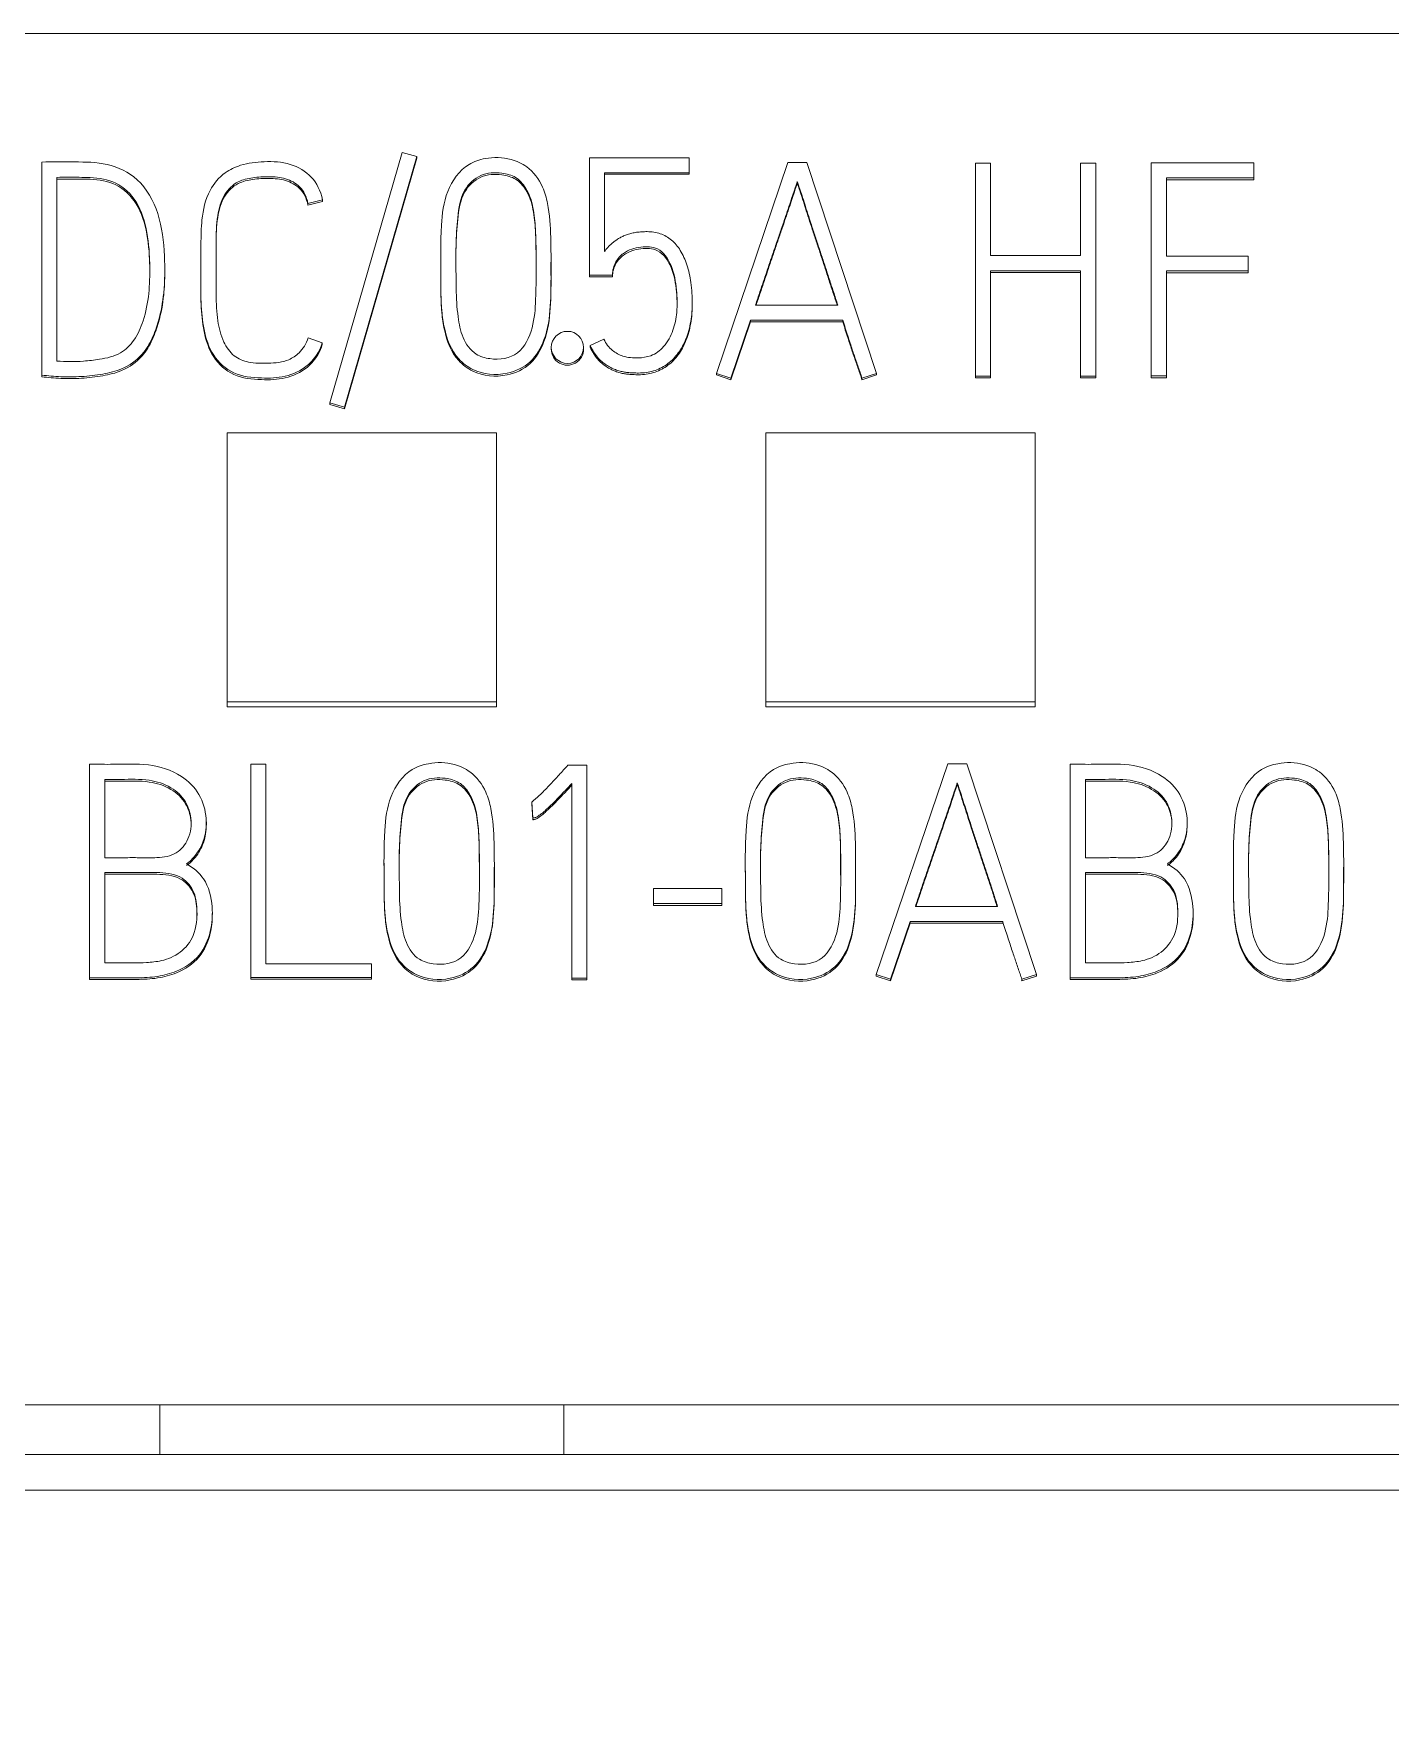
# Model space of a CAD drawing. Header units: millimetres. Extents: x 1359 to 3577, y 1336 to 3557.
# Drawn here: x 2816.33 to 2826.41, y 3317.68 to 3330.08 of the extents above; entities that cross this region are included whole.
import ezdxf

# ---------------------------------------------------------------- set-up
doc = ezdxf.new("R2010")
doc.units = ezdxf.units.MM
doc.set_wipeout_variables(frame=1)
doc.layers.add('000-PI-Oprema', color=30, linetype='Continuous', lineweight=5)

msp = doc.modelspace()

# ---------------------------------------------------------------- linework, layer by layer
for p, q in [((2956.571, 3326.022), (2756.571, 3326.022)), ((2956.571, 3320.858), (2756.571, 3320.858))]:
    msp.add_line(p, q)

# ---------------------------------------------------------------- next in the draw order: wipeouts: each hides what was drawn before it
msp.add_wipeout([(2801.371, 3330.083), (2836.171, 3330.083), (2836.171, 3183.083), (2801.371, 3183.083)])

# ---------------------------------------------------------------- next in the draw order: linework, layer by layer
at = {"layer": '000-PI-Oprema', "color": 0, "linetype": 'ByBlock', "lineweight": 0}
for p, q in [((2831.171, 3330.083), (2806.371, 3330.083)), ((2819.071, 3329.199), (2818.532, 3327.339)), ((2818.641, 3327.309), (2819.18, 3329.169)), ((2818.641, 3327.296), (2819.18, 3329.156)), ((2819.18, 3329.169), (2819.071, 3329.199)), ((2819.18, 3329.169), (2819.18, 3329.156)), ((2820.462, 3329.159), (2821.201, 3329.159)), ((2820.462, 3328.288), (2820.462, 3329.159)), ((2821.201, 3329.159), (2821.201, 3329.049)), ((2816.393, 3329.127), (2816.393, 3327.546)), ((2820.573, 3329.049), (2820.573, 3328.464)), ((2821.201, 3329.049), (2820.573, 3329.049)), ((2821.201, 3329.037), (2820.573, 3329.037)), ((2821.201, 3329.049), (2821.201, 3329.037)), ((2821.933, 3329.124), (2821.403, 3327.559)), ((2822.075, 3329.124), (2821.933, 3329.124)), ((2822.593, 3327.559), (2822.075, 3329.124)), ((2823.327, 3329.12), (2823.327, 3327.537)), ((2823.438, 3329.12), (2823.327, 3329.12)), ((2823.438, 3328.433), (2823.438, 3329.12)), ((2824.221, 3329.12), (2824.108, 3329.12)), ((2824.108, 3329.12), (2824.108, 3328.433)), ((2824.221, 3327.537), (2824.221, 3329.12)), ((2824.632, 3329.122), (2824.632, 3327.54)), ((2825.393, 3329.122), (2824.632, 3329.122)), ((2825.393, 3329.01), (2825.393, 3329.122)), ((2816.506, 3329.014), (2816.506, 3327.65)), ((2822.004, 3328.984), (2822.004, 3328.971)), ((2824.745, 3328.429), (2824.745, 3329.01)), ((2824.745, 3329.01), (2825.393, 3329.01)), ((2824.745, 3328.997), (2825.393, 3328.997)), ((2825.393, 3329.01), (2825.393, 3328.997)), ((2818.479, 3328.847), (2818.37, 3328.821)), ((2818.479, 3328.834), (2818.37, 3328.808)), ((2818.37, 3328.821), (2818.37, 3328.808)), ((2818.479, 3328.847), (2818.479, 3328.834)), ((2817.576, 3328.486), (2817.576, 3328.473)), ((2819.356, 3328.415), (2819.356, 3328.403)), ((2824.108, 3328.433), (2823.438, 3328.433)), ((2825.353, 3328.429), (2824.745, 3328.429)), ((2825.353, 3328.319), (2825.353, 3328.429)), ((2817.307, 3328.309), (2817.307, 3328.322)), ((2817.576, 3328.351), (2817.576, 3328.363)), ((2820.175, 3328.372), (2820.175, 3328.384)), ((2820.462, 3328.288), (2820.462, 3328.275)), ((2820.631, 3328.288), (2820.462, 3328.288)), ((2820.631, 3328.288), (2820.631, 3328.275)), ((2823.438, 3328.321), (2824.108, 3328.321)), ((2823.438, 3327.537), (2823.438, 3328.321)), ((2823.438, 3328.308), (2824.108, 3328.308)), ((2824.108, 3328.321), (2824.108, 3327.537)), ((2824.745, 3327.54), (2824.745, 3328.319)), ((2824.745, 3328.319), (2825.353, 3328.319)), ((2824.745, 3328.306), (2825.353, 3328.306)), ((2825.353, 3328.319), (2825.353, 3328.306)), ((2817.575, 3328.186), (2817.575, 3328.173)), ((2820.631, 3328.275), (2820.462, 3328.275)), ((2821.223, 3328.069), (2821.223, 3328.082)), ((2822.304, 3328.066), (2821.694, 3328.066)), ((2821.51, 3327.524), (2821.656, 3327.953)), ((2821.51, 3327.512), (2821.656, 3327.941)), ((2821.656, 3327.953), (2821.656, 3327.941)), ((2821.656, 3327.953), (2822.342, 3327.953)), ((2821.656, 3327.941), (2822.342, 3327.941)), ((2822.342, 3327.953), (2822.342, 3327.941)), ((2818.372, 3327.824), (2818.477, 3327.786)), ((2820.466, 3327.766), (2820.568, 3327.812)), ((2818.477, 3327.786), (2818.477, 3327.773)), ((2820.176, 3327.752), (2820.176, 3327.739)), ((2820.417, 3327.739), (2820.417, 3327.752)), ((2820.466, 3327.766), (2820.466, 3327.753)), ((2816.393, 3327.546), (2816.393, 3327.534)), ((2821.403, 3327.559), (2821.403, 3327.547)), ((2821.403, 3327.559), (2821.51, 3327.524)), ((2821.403, 3327.547), (2821.51, 3327.512)), ((2822.484, 3327.524), (2822.593, 3327.559)), ((2822.484, 3327.512), (2822.593, 3327.547)), ((2822.593, 3327.559), (2822.593, 3327.547)), ((2821.51, 3327.524), (2821.51, 3327.512)), ((2822.484, 3327.524), (2822.484, 3327.512)), ((2823.327, 3327.537), (2823.438, 3327.537)), ((2823.327, 3327.537), (2823.327, 3327.525)), ((2823.327, 3327.525), (2823.438, 3327.525)), ((2823.438, 3327.537), (2823.438, 3327.525)), ((2824.108, 3327.537), (2824.108, 3327.525)), ((2824.108, 3327.537), (2824.221, 3327.537)), ((2824.108, 3327.525), (2824.221, 3327.525)), ((2824.221, 3327.537), (2824.221, 3327.525)), ((2824.632, 3327.54), (2824.745, 3327.54)), ((2824.632, 3327.54), (2824.632, 3327.527)), ((2824.632, 3327.527), (2824.745, 3327.527)), ((2824.745, 3327.54), (2824.745, 3327.527)), ((2818.532, 3327.339), (2818.641, 3327.309)), ((2818.532, 3327.339), (2818.532, 3327.327)), ((2818.532, 3327.327), (2818.641, 3327.296)), ((2818.641, 3327.309), (2818.641, 3327.296)), ((2817.771, 3327.118), (2817.771, 3325.12)), ((2819.771, 3327.118), (2817.771, 3327.118)), ((2819.771, 3325.12), (2819.771, 3327.118)), ((2821.771, 3327.118), (2821.771, 3325.12)), ((2823.771, 3327.118), (2821.771, 3327.118)), ((2823.771, 3325.12), (2823.771, 3327.118)), ((2817.771, 3325.12), (2817.771, 3325.082)), ((2817.771, 3325.12), (2819.771, 3325.12)), ((2817.771, 3325.082), (2819.771, 3325.082)), ((2819.771, 3325.12), (2819.771, 3325.082)), ((2821.771, 3325.12), (2821.771, 3325.082)), ((2821.771, 3325.12), (2823.771, 3325.12)), ((2821.771, 3325.082), (2823.771, 3325.082)), ((2823.771, 3325.12), (2823.771, 3325.082)), ((2816.747, 3323.072), (2816.747, 3324.657)), ((2817.947, 3324.657), (2817.947, 3323.074)), ((2818.058, 3324.657), (2817.947, 3324.657)), ((2818.058, 3323.175), (2818.058, 3324.657)), ((2820.301, 3324.65), (2820.44, 3324.65)), ((2820.44, 3324.65), (2820.44, 3323.069)), ((2823.121, 3324.661), (2822.59, 3323.096)), ((2823.263, 3324.661), (2823.121, 3324.661)), ((2823.78, 3323.096), (2823.263, 3324.661)), ((2824.031, 3323.072), (2824.031, 3324.657)), ((2816.861, 3324.544), (2816.861, 3323.963)), ((2820.329, 3323.069), (2820.329, 3324.513)), ((2823.192, 3324.52), (2823.192, 3324.507)), ((2824.144, 3324.544), (2824.144, 3323.963)), ((2820.032, 3324.375), (2820.032, 3324.363)), ((2820.039, 3324.258), (2820.032, 3324.375)), ((2820.039, 3324.245), (2820.032, 3324.363)), ((2817.616, 3324.208), (2817.616, 3324.229)), ((2820.039, 3324.258), (2820.039, 3324.245)), ((2824.899, 3324.208), (2824.899, 3324.229)), ((2816.861, 3323.853), (2816.861, 3323.182)), ((2818.935, 3323.923), (2818.935, 3323.91)), ((2819.754, 3323.879), (2819.754, 3323.892)), ((2821.618, 3323.923), (2821.618, 3323.91)), ((2822.437, 3323.879), (2822.437, 3323.892)), ((2824.144, 3323.853), (2824.144, 3323.182)), ((2825.242, 3323.923), (2825.242, 3323.91)), ((2826.061, 3323.879), (2826.061, 3323.892)), ((2820.937, 3323.734), (2820.937, 3323.622)), ((2821.443, 3323.734), (2820.937, 3323.734)), ((2821.443, 3323.622), (2821.443, 3323.734)), ((2820.937, 3323.622), (2821.443, 3323.622)), ((2820.937, 3323.622), (2820.937, 3323.609)), ((2820.937, 3323.609), (2821.443, 3323.609)), ((2821.443, 3323.622), (2821.443, 3323.609)), ((2823.491, 3323.602), (2822.881, 3323.602)), ((2817.66, 3323.536), (2817.66, 3323.549)), ((2822.697, 3323.061), (2822.843, 3323.49)), ((2822.697, 3323.048), (2822.843, 3323.477)), ((2822.843, 3323.49), (2822.843, 3323.477)), ((2822.843, 3323.49), (2823.529, 3323.49)), ((2822.843, 3323.477), (2823.529, 3323.477)), ((2823.529, 3323.49), (2823.529, 3323.477)), ((2824.943, 3323.536), (2824.943, 3323.549)), ((2818.841, 3323.175), (2818.058, 3323.175)), ((2818.841, 3323.074), (2818.841, 3323.175)), ((2822.59, 3323.096), (2822.59, 3323.083)), ((2822.59, 3323.096), (2822.697, 3323.061)), ((2822.59, 3323.083), (2822.697, 3323.048)), ((2823.671, 3323.061), (2823.78, 3323.096)), ((2823.671, 3323.048), (2823.78, 3323.083)), ((2823.78, 3323.096), (2823.78, 3323.083)), ((2816.747, 3323.072), (2816.747, 3323.059)), ((2817.947, 3323.074), (2817.947, 3323.061)), ((2817.947, 3323.074), (2818.841, 3323.074)), ((2817.947, 3323.061), (2818.841, 3323.061)), ((2818.841, 3323.074), (2818.841, 3323.061)), ((2820.329, 3323.069), (2820.329, 3323.057)), ((2820.44, 3323.069), (2820.329, 3323.069)), ((2820.44, 3323.057), (2820.329, 3323.057)), ((2820.44, 3323.069), (2820.44, 3323.057)), ((2822.697, 3323.061), (2822.697, 3323.048)), ((2823.669, 3323.055), (2823.671, 3323.048)), ((2823.671, 3323.061), (2823.671, 3323.048)), ((2824.031, 3323.072), (2824.031, 3323.059)), ((2831.171, 3319.9), (2806.371, 3319.9)), ((2817.271, 3319.9), (2817.271, 3319.532)), ((2820.271, 3319.9), (2820.271, 3319.532)), ((2831.271, 3319.532), (2806.271, 3319.532)), ((2831.271, 3319.268), (2806.271, 3319.268))]:
    msp.add_line(p, q, dxfattribs=at)
msp.add_ellipse((2820.297, 3327.752), major_axis=(-0.12, 0), ratio=0.991902, dxfattribs=at)
msp.add_ellipse((2820.297, 3327.739), major_axis=(-0.12, 0), ratio=0.991902, start_param=0, end_param=3.141593, dxfattribs=at)
for points, knots in [([(2819.686, 3329.154), (2819.644, 3329.146), (2819.52, 3329.105), (2819.386, 3328.913), (2819.353, 3328.616), (2819.357, 3328.319), (2819.357, 3328.064), (2819.386, 3327.854), (2819.447, 3327.689), (2819.628, 3327.554), (2819.831, 3327.536), (2820.034, 3327.631), (2820.144, 3327.824), (2820.176, 3328.058), (2820.175, 3328.313), (2820.176, 3328.567), (2820.164, 3328.78), (2820.112, 3328.965), (2820.02, 3329.091), (2819.86, 3329.163), (2819.75, 3329.165), (2819.686, 3329.154)], [0, 0, 0, 0, 0.03125, 0.09375, 0.15625, 0.25, 0.3125, 0.34375, 0.40625, 0.4375, 0.5, 0.546875, 0.59375, 0.65625, 0.71875, 0.78125, 0.84375, 0.875, 0.921875, 0.953125, 1, 1, 1, 1]), ([(2816.393, 3327.546), (2816.44, 3327.54), (2816.538, 3327.532), (2816.691, 3327.533), (2816.842, 3327.55), (2817.003, 3327.588), (2817.138, 3327.682), (2817.217, 3327.818), (2817.272, 3327.972), (2817.308, 3328.177), (2817.309, 3328.445), (2817.277, 3328.74), (2817.134, 3329.008), (2816.884, 3329.128), (2816.636, 3329.128), (2816.474, 3329.131), (2816.393, 3329.127)], [0, 0, 0, 0, 0.048928, 0.10152, 0.156673, 0.206259, 0.270351, 0.31956, 0.366981, 0.439378, 0.534587, 0.645045, 0.746603, 0.832762, 0.916147, 1, 1, 1, 1]), ([(2818.477, 3327.786), (2818.469, 3327.761), (2818.443, 3327.698), (2818.357, 3327.597), (2818.204, 3327.526), (2818.015, 3327.521), (2817.815, 3327.542), (2817.653, 3327.687), (2817.592, 3327.883), (2817.572, 3328.092), (2817.577, 3328.303), (2817.575, 3328.508), (2817.578, 3328.713), (2817.62, 3328.907), (2817.737, 3329.048), (2817.884, 3329.116), (2818.051, 3329.136), (2818.238, 3329.127), (2818.412, 3329.025), (2818.464, 3328.915), (2818.479, 3328.847)], [0, 0, 0, 0, 0.023749, 0.063372, 0.118592, 0.172501, 0.236244, 0.297229, 0.359591, 0.421629, 0.490644, 0.554667, 0.610982, 0.680492, 0.733777, 0.772528, 0.826559, 0.886213, 0.942216, 1, 1, 1, 1]), ([(2819.912, 3329.013), (2819.882, 3329.031), (2819.794, 3329.054), (2819.648, 3329.046), (2819.506, 3328.912), (2819.48, 3328.713), (2819.467, 3328.507), (2819.47, 3328.329), (2819.47, 3328.154), (2819.479, 3327.996), (2819.512, 3327.823), (2819.596, 3327.698), (2819.756, 3327.653), (2819.948, 3327.68), (2820.049, 3327.901), (2820.065, 3328.138), (2820.065, 3328.386), (2820.063, 3328.614), (2820.047, 3328.79), (2820.004, 3328.925), (2819.942, 3328.994), (2819.912, 3329.013)], [0, 0, 0, 0, 0.03125, 0.078125, 0.125, 0.1875, 0.25, 0.3125, 0.34375, 0.40625, 0.453125, 0.5, 0.53125, 0.59375, 0.65625, 0.71875, 0.8125, 0.875, 0.921875, 0.96875, 1, 1, 1, 1]), ([(2819.912, 3329), (2819.882, 3329.018), (2819.794, 3329.041), (2819.648, 3329.034), (2819.506, 3328.899), (2819.48, 3328.701), (2819.47, 3328.537), (2819.469, 3328.44), (2819.469, 3328.413)], [0, 0, 0, 0, 0.114194, 0.285486, 0.456777, 0.685166, 0.913555, 1, 1, 1, 1]), ([(2816.506, 3327.65), (2816.572, 3327.645), (2816.678, 3327.645), (2816.837, 3327.664), (2816.978, 3327.694), (2817.091, 3327.807), (2817.157, 3327.963), (2817.194, 3328.15), (2817.198, 3328.37), (2817.185, 3328.602), (2817.118, 3328.829), (2816.956, 3328.99), (2816.764, 3329.016), (2816.617, 3329.014), (2816.535, 3329.015), (2816.506, 3329.014)], [0, 0, 0, 0, 0.085013, 0.135874, 0.205821, 0.265138, 0.333279, 0.422662, 0.50952, 0.618636, 0.722487, 0.80996, 0.894466, 0.962458, 1, 1, 1, 1]), ([(2817.196, 3328.304), (2817.196, 3328.316), (2817.195, 3328.413), (2817.185, 3328.589), (2817.118, 3328.816), (2816.956, 3328.977), (2816.764, 3329.004), (2816.617, 3329.001), (2816.535, 3329.002), (2816.506, 3329.002)], [0, 0, 0, 0, 0.030851, 0.246457, 0.451657, 0.624495, 0.791473, 0.92582, 1, 1, 1, 1]), ([(2818.37, 3328.821), (2818.36, 3328.872), (2818.323, 3328.948), (2818.204, 3329.013), (2818.082, 3329.021), (2817.964, 3329.015), (2817.84, 3328.988), (2817.736, 3328.884), (2817.691, 3328.718), (2817.688, 3328.537), (2817.689, 3328.341), (2817.688, 3328.148), (2817.693, 3327.958), (2817.733, 3327.8), (2817.812, 3327.682), (2817.938, 3327.633), (2818.077, 3327.633), (2818.212, 3327.642), (2818.32, 3327.716), (2818.358, 3327.779), (2818.372, 3327.824)], [0, 0, 0, 0, 0.052928, 0.097969, 0.144851, 0.190624, 0.232935, 0.284925, 0.348337, 0.424764, 0.49245, 0.572241, 0.64631, 0.708712, 0.757514, 0.801091, 0.856423, 0.915681, 0.949914, 1, 1, 1, 1]), ([(2818.37, 3328.808), (2818.36, 3328.859), (2818.323, 3328.935), (2818.204, 3329), (2818.082, 3329.009), (2817.964, 3329.002), (2817.84, 3328.975), (2817.736, 3328.872), (2817.691, 3328.706), (2817.688, 3328.524), (2817.689, 3328.353), (2817.688, 3328.25), (2817.688, 3328.205)], [0, 0, 0, 0, 0.097342, 0.180178, 0.266401, 0.350584, 0.428399, 0.524015, 0.640638, 0.781197, 0.905681, 1, 1, 1, 1]), ([(2820.064, 3328.326), (2820.064, 3328.353), (2820.064, 3328.451), (2820.063, 3328.601), (2820.047, 3328.777), (2820.004, 3328.913), (2819.942, 3328.982), (2819.912, 3329)], [0, 0, 0, 0, 0.115044, 0.410029, 0.631268, 0.852507, 1, 1, 1, 1]), ([(2821.694, 3328.066), (2821.705, 3328.098), (2821.727, 3328.164), (2821.76, 3328.262), (2821.793, 3328.361), (2821.826, 3328.458), (2821.858, 3328.551), (2821.888, 3328.639), (2821.916, 3328.721), (2821.941, 3328.795), (2821.963, 3328.86), (2821.981, 3328.914), (2821.994, 3328.954), (2822.002, 3328.975), (2822.004, 3328.984)], [0, 0, 0, 0, 0.106118, 0.213594, 0.322428, 0.429305, 0.530911, 0.627246, 0.716632, 0.797389, 0.869519, 0.929228, 0.972722, 1, 1, 1, 1]), ([(2821.698, 3328.066), (2821.708, 3328.094), (2821.728, 3328.155), (2821.76, 3328.25), (2821.793, 3328.348), (2821.826, 3328.446), (2821.858, 3328.539), (2821.888, 3328.627), (2821.916, 3328.708), (2821.941, 3328.782), (2821.963, 3328.847), (2821.981, 3328.901), (2821.994, 3328.941), (2822.002, 3328.963), (2822.004, 3328.971)], [0, 0, 0, 0, 0.09357, 0.202554, 0.312916, 0.421294, 0.524326, 0.622014, 0.712654, 0.794544, 0.867687, 0.928234, 0.972339, 1, 1, 1, 1]), ([(2822.004, 3328.984), (2822.007, 3328.975), (2822.014, 3328.954), (2822.027, 3328.914), (2822.045, 3328.86), (2822.065, 3328.795), (2822.09, 3328.721), (2822.116, 3328.639), (2822.145, 3328.551), (2822.176, 3328.458), (2822.208, 3328.361), (2822.24, 3328.262), (2822.273, 3328.164), (2822.294, 3328.098), (2822.304, 3328.066)], [0, 0, 0, 0, 0.027336, 0.070868, 0.130595, 0.202708, 0.283396, 0.372662, 0.4689, 0.570509, 0.677489, 0.786433, 0.893936, 1, 1, 1, 1]), ([(2822.004, 3328.971), (2822.007, 3328.963), (2822.014, 3328.941), (2822.027, 3328.901), (2822.045, 3328.847), (2822.065, 3328.782), (2822.09, 3328.708), (2822.116, 3328.626), (2822.145, 3328.539), (2822.176, 3328.446), (2822.208, 3328.348), (2822.24, 3328.25), (2822.271, 3328.155), (2822.291, 3328.094), (2822.3, 3328.066)], [0, 0, 0, 0, 0.02772, 0.071862, 0.132428, 0.205553, 0.287375, 0.377893, 0.475483, 0.578518, 0.686999, 0.797473, 0.906485, 1, 1, 1, 1]), ([(2820.573, 3328.464), (2820.577, 3328.47), (2820.587, 3328.483), (2820.603, 3328.501), (2820.622, 3328.519), (2820.642, 3328.536), (2820.664, 3328.552), (2820.688, 3328.567), (2820.715, 3328.58), (2820.744, 3328.591), (2820.776, 3328.6), (2820.811, 3328.607), (2820.849, 3328.61), (2820.908, 3328.613), (2820.987, 3328.602), (2821.075, 3328.552), (2821.142, 3328.47), (2821.19, 3328.361), (2821.218, 3328.226), (2821.225, 3328.102), (2821.221, 3327.999), (2821.211, 3327.928), (2821.195, 3327.862), (2821.172, 3327.801), (2821.145, 3327.747), (2821.113, 3327.699), (2821.075, 3327.657), (2821.033, 3327.622), (2820.986, 3327.595), (2820.936, 3327.576), (2820.882, 3327.564), (2820.838, 3327.561), (2820.804, 3327.562), (2820.78, 3327.563), (2820.752, 3327.564), (2820.72, 3327.568), (2820.687, 3327.576), (2820.653, 3327.586), (2820.618, 3327.601), (2820.584, 3327.622), (2820.55, 3327.647), (2820.518, 3327.679), (2820.49, 3327.719), (2820.474, 3327.75), (2820.466, 3327.766)], [0, 0, 0, 0, 0.010575, 0.021534, 0.032937, 0.044729, 0.056875, 0.069452, 0.0826, 0.096505, 0.111279, 0.126985, 0.143702, 0.161538, 0.205913, 0.248141, 0.293825, 0.346182, 0.40699, 0.478261, 0.512629, 0.544859, 0.575282, 0.604004, 0.631084, 0.6569, 0.681684, 0.705765, 0.729734, 0.753772, 0.778045, 0.803118, 0.812005, 0.822876, 0.835737, 0.849942, 0.864952, 0.880894, 0.897668, 0.915306, 0.934053, 0.954105, 0.975931, 1, 1, 1, 1]), ([(2820.568, 3327.812), (2820.584, 3327.779), (2820.622, 3327.728), (2820.716, 3327.678), (2820.816, 3327.67), (2820.926, 3327.684), (2821.024, 3327.758), (2821.086, 3327.876), (2821.116, 3328.021), (2821.11, 3328.185), (2821.083, 3328.351), (2820.987, 3328.498), (2820.836, 3328.504), (2820.722, 3328.468), (2820.647, 3328.384), (2820.632, 3328.325), (2820.631, 3328.288)], [0, 0, 0, 0, 0.059022, 0.110017, 0.175174, 0.228533, 0.294979, 0.374406, 0.452147, 0.547151, 0.653629, 0.744768, 0.81483, 0.893356, 0.941956, 1, 1, 1, 1]), ([(2821.112, 3328.066), (2821.112, 3328.099), (2821.106, 3328.194), (2821.083, 3328.338), (2820.987, 3328.485), (2820.836, 3328.491), (2820.722, 3328.455), (2820.647, 3328.371), (2820.632, 3328.312), (2820.631, 3328.275)], [0, 0, 0, 0, 0.110862, 0.319923, 0.498869, 0.636431, 0.790612, 0.886035, 1, 1, 1, 1]), ([(2816.393, 3327.534), (2816.44, 3327.528), (2816.538, 3327.519), (2816.691, 3327.52), (2816.842, 3327.538), (2817.003, 3327.575), (2817.138, 3327.67), (2817.217, 3327.806), (2817.272, 3327.959), (2817.302, 3328.128), (2817.307, 3328.253), (2817.307, 3328.309)], [0, 0, 0, 0, 0.098443, 0.204258, 0.315227, 0.414995, 0.543949, 0.642959, 0.738369, 0.884032, 1, 1, 1, 1]), ([(2819.356, 3328.403), (2819.356, 3328.356), (2819.357, 3328.225), (2819.357, 3328.051), (2819.386, 3327.841), (2819.447, 3327.676), (2819.628, 3327.542), (2819.831, 3327.523), (2820.034, 3327.618), (2820.144, 3327.812), (2820.176, 3328.045), (2820.175, 3328.239), (2820.175, 3328.348), (2820.175, 3328.372)], [0, 0, 0, 0, 0.065476, 0.18556, 0.245602, 0.365686, 0.425728, 0.545812, 0.635875, 0.725938, 0.846022, 0.966106, 1, 1, 1, 1]), ([(2818.477, 3327.773), (2818.469, 3327.748), (2818.443, 3327.685), (2818.357, 3327.584), (2818.204, 3327.513), (2818.015, 3327.509), (2817.815, 3327.529), (2817.653, 3327.674), (2817.592, 3327.87), (2817.576, 3328.038), (2817.575, 3328.139), (2817.575, 3328.173)], [0, 0, 0, 0, 0.052439, 0.139927, 0.261857, 0.380889, 0.521635, 0.656293, 0.793992, 0.930972, 1, 1, 1, 1]), ([(2821.223, 3328.069), (2821.223, 3328.067), (2821.223, 3328.039), (2821.221, 3327.986), (2821.211, 3327.915), (2821.195, 3327.849), (2821.172, 3327.789), (2821.145, 3327.734), (2821.113, 3327.686), (2821.075, 3327.644), (2821.033, 3327.61), (2820.986, 3327.583), (2820.936, 3327.563), (2820.882, 3327.551), (2820.838, 3327.548), (2820.804, 3327.549), (2820.78, 3327.55), (2820.752, 3327.552), (2820.72, 3327.555), (2820.687, 3327.563), (2820.653, 3327.574), (2820.618, 3327.589), (2820.584, 3327.609), (2820.55, 3327.634), (2820.518, 3327.666), (2820.49, 3327.707), (2820.474, 3327.737), (2820.466, 3327.753)], [0, 0, 0, 0, 0.006507, 0.07195, 0.133322, 0.191255, 0.245946, 0.297513, 0.346671, 0.393864, 0.439719, 0.485361, 0.531134, 0.577354, 0.625098, 0.642021, 0.662722, 0.687212, 0.714261, 0.742843, 0.773199, 0.80514, 0.838725, 0.874425, 0.912607, 0.954167, 1, 1, 1, 1]), ([(2822.342, 3327.953), (2822.348, 3327.933), (2822.36, 3327.895), (2822.378, 3327.838), (2822.396, 3327.785), (2822.412, 3327.736), (2822.427, 3327.691), (2822.442, 3327.648), (2822.457, 3327.606), (2822.471, 3327.565), (2822.48, 3327.537), (2822.484, 3327.524)], [0, 0, 0, 0, 0.138948, 0.27018, 0.393699, 0.508312, 0.612826, 0.707241, 0.810993, 0.908573, 1, 1, 1, 1]), ([(2822.342, 3327.941), (2822.348, 3327.921), (2822.36, 3327.882), (2822.378, 3327.825), (2822.396, 3327.773), (2822.412, 3327.724), (2822.427, 3327.679), (2822.442, 3327.636), (2822.457, 3327.594), (2822.471, 3327.552), (2822.48, 3327.525), (2822.484, 3327.512)], [0, 0, 0, 0, 0.138948, 0.27018, 0.393699, 0.508312, 0.612826, 0.707241, 0.810993, 0.908573, 1, 1, 1, 1]), ([(2816.747, 3324.657), (2816.807, 3324.657), (2816.953, 3324.654), (2817.185, 3324.668), (2817.42, 3324.596), (2817.575, 3324.44), (2817.625, 3324.26), (2817.607, 3324.098), (2817.544, 3323.984), (2817.493, 3323.935), (2817.469, 3323.917)], [0, 0, 0, 0, 0.121799, 0.300471, 0.478612, 0.608153, 0.736749, 0.853072, 0.938599, 1, 1, 1, 1]), ([(2819.265, 3324.661), (2819.223, 3324.653), (2819.099, 3324.613), (2818.965, 3324.421), (2818.932, 3324.123), (2818.936, 3323.826), (2818.936, 3323.571), (2818.965, 3323.361), (2819.026, 3323.196), (2819.207, 3323.062), (2819.41, 3323.044), (2819.613, 3323.138), (2819.723, 3323.332), (2819.755, 3323.565), (2819.754, 3323.82), (2819.755, 3324.074), (2819.743, 3324.287), (2819.691, 3324.472), (2819.599, 3324.598), (2819.439, 3324.671), (2819.329, 3324.673), (2819.265, 3324.661)], [0, 0, 0, 0, 0.03125, 0.09375, 0.15625, 0.25, 0.3125, 0.34375, 0.40625, 0.4375, 0.5, 0.546875, 0.59375, 0.65625, 0.71875, 0.78125, 0.84375, 0.875, 0.921875, 0.953125, 1, 1, 1, 1]), ([(2820.032, 3324.375), (2820.051, 3324.391), (2820.096, 3324.43), (2820.163, 3324.5), (2820.233, 3324.575), (2820.279, 3324.626), (2820.301, 3324.65)], [0, 0, 0, 0, 0.194145, 0.465142, 0.75263, 1, 1, 1, 1]), ([(2821.948, 3324.661), (2821.906, 3324.653), (2821.782, 3324.613), (2821.648, 3324.421), (2821.615, 3324.123), (2821.619, 3323.826), (2821.619, 3323.571), (2821.648, 3323.361), (2821.709, 3323.196), (2821.89, 3323.062), (2822.093, 3323.044), (2822.296, 3323.138), (2822.406, 3323.332), (2822.438, 3323.565), (2822.437, 3323.82), (2822.438, 3324.074), (2822.426, 3324.287), (2822.374, 3324.472), (2822.282, 3324.598), (2822.122, 3324.671), (2822.012, 3324.673), (2821.948, 3324.661)], [0, 0, 0, 0, 0.03125, 0.09375, 0.15625, 0.25, 0.3125, 0.34375, 0.40625, 0.4375, 0.5, 0.546875, 0.59375, 0.65625, 0.71875, 0.78125, 0.84375, 0.875, 0.921875, 0.953125, 1, 1, 1, 1]), ([(2824.031, 3324.657), (2824.09, 3324.657), (2824.236, 3324.654), (2824.469, 3324.668), (2824.703, 3324.596), (2824.858, 3324.44), (2824.909, 3324.26), (2824.891, 3324.098), (2824.828, 3323.984), (2824.776, 3323.935), (2824.752, 3323.917)], [0, 0, 0, 0, 0.121799, 0.300471, 0.478612, 0.608153, 0.736749, 0.853072, 0.938599, 1, 1, 1, 1]), ([(2825.572, 3324.661), (2825.53, 3324.653), (2825.406, 3324.613), (2825.271, 3324.421), (2825.239, 3324.123), (2825.243, 3323.826), (2825.243, 3323.571), (2825.272, 3323.361), (2825.333, 3323.196), (2825.514, 3323.062), (2825.717, 3323.044), (2825.92, 3323.138), (2826.03, 3323.332), (2826.061, 3323.565), (2826.061, 3323.82), (2826.062, 3324.074), (2826.05, 3324.287), (2825.998, 3324.472), (2825.906, 3324.598), (2825.746, 3324.671), (2825.636, 3324.673), (2825.572, 3324.661)], [0, 0, 0, 0, 0.03125, 0.09375, 0.15625, 0.25, 0.3125, 0.34375, 0.40625, 0.4375, 0.5, 0.546875, 0.59375, 0.65625, 0.71875, 0.78125, 0.84375, 0.875, 0.921875, 0.953125, 1, 1, 1, 1]), ([(2816.861, 3323.963), (2816.909, 3323.963), (2816.994, 3323.963), (2817.124, 3323.964), (2817.253, 3323.959), (2817.398, 3323.982), (2817.496, 3324.105), (2817.511, 3324.248), (2817.468, 3324.391), (2817.353, 3324.496), (2817.179, 3324.551), (2817.011, 3324.543), (2816.901, 3324.545), (2816.861, 3324.544)], [0, 0, 0, 0, 0.089881, 0.159215, 0.241238, 0.333496, 0.41712, 0.515535, 0.593949, 0.688978, 0.794399, 0.924872, 1, 1, 1, 1]), ([(2817.503, 3324.207), (2817.503, 3324.22), (2817.499, 3324.275), (2817.468, 3324.378), (2817.353, 3324.484), (2817.179, 3324.538), (2817.011, 3324.53), (2816.901, 3324.532), (2816.861, 3324.532)], [0, 0, 0, 0, 0.046506, 0.200835, 0.387866, 0.595348, 0.852137, 1, 1, 1, 1]), ([(2819.491, 3324.52), (2819.461, 3324.539), (2819.373, 3324.561), (2819.227, 3324.554), (2819.085, 3324.419), (2819.059, 3324.221), (2819.046, 3324.014), (2819.049, 3323.837), (2819.049, 3323.662), (2819.058, 3323.503), (2819.091, 3323.33), (2819.175, 3323.206), (2819.335, 3323.16), (2819.527, 3323.188), (2819.628, 3323.408), (2819.644, 3323.645), (2819.644, 3323.894), (2819.642, 3324.121), (2819.627, 3324.297), (2819.583, 3324.433), (2819.521, 3324.502), (2819.491, 3324.52)], [0, 0, 0, 0, 0.03125, 0.078125, 0.125, 0.1875, 0.25, 0.3125, 0.34375, 0.40625, 0.453125, 0.5, 0.53125, 0.59375, 0.65625, 0.71875, 0.8125, 0.875, 0.921875, 0.96875, 1, 1, 1, 1]), ([(2819.491, 3324.507), (2819.461, 3324.526), (2819.373, 3324.549), (2819.227, 3324.541), (2819.085, 3324.407), (2819.059, 3324.208), (2819.049, 3324.044), (2819.048, 3323.947), (2819.048, 3323.921)], [0, 0, 0, 0, 0.114194, 0.285486, 0.456777, 0.685166, 0.913555, 1, 1, 1, 1]), ([(2819.643, 3323.833), (2819.643, 3323.861), (2819.643, 3323.959), (2819.642, 3324.109), (2819.627, 3324.284), (2819.583, 3324.42), (2819.521, 3324.489), (2819.491, 3324.507)], [0, 0, 0, 0, 0.115044, 0.410029, 0.631268, 0.852507, 1, 1, 1, 1]), ([(2820.329, 3324.513), (2820.311, 3324.494), (2820.278, 3324.459), (2820.232, 3324.411), (2820.193, 3324.371), (2820.16, 3324.339), (2820.133, 3324.314), (2820.109, 3324.293), (2820.09, 3324.279), (2820.075, 3324.268), (2820.063, 3324.263), (2820.053, 3324.26), (2820.046, 3324.259), (2820.041, 3324.258), (2820.039, 3324.258)], [0, 0, 0, 0, 0.200504, 0.370797, 0.510902, 0.6264, 0.722885, 0.800448, 0.861213, 0.907383, 0.939504, 0.963232, 0.983337, 1, 1, 1, 1]), ([(2820.329, 3324.501), (2820.311, 3324.482), (2820.278, 3324.446), (2820.232, 3324.398), (2820.193, 3324.359), (2820.16, 3324.327), (2820.133, 3324.301), (2820.109, 3324.281), (2820.09, 3324.266), (2820.075, 3324.256), (2820.063, 3324.25), (2820.053, 3324.247), (2820.046, 3324.246), (2820.041, 3324.245), (2820.039, 3324.245)], [0, 0, 0, 0, 0.200504, 0.370797, 0.510902, 0.6264, 0.722885, 0.800448, 0.861213, 0.907383, 0.939504, 0.963232, 0.983337, 1, 1, 1, 1]), ([(2822.174, 3324.52), (2822.144, 3324.539), (2822.056, 3324.561), (2821.91, 3324.554), (2821.768, 3324.419), (2821.742, 3324.221), (2821.729, 3324.014), (2821.732, 3323.837), (2821.732, 3323.662), (2821.741, 3323.503), (2821.774, 3323.33), (2821.858, 3323.206), (2822.018, 3323.16), (2822.21, 3323.188), (2822.311, 3323.408), (2822.327, 3323.645), (2822.327, 3323.894), (2822.325, 3324.121), (2822.309, 3324.297), (2822.266, 3324.433), (2822.204, 3324.502), (2822.174, 3324.52)], [0, 0, 0, 0, 0.03125, 0.078125, 0.125, 0.1875, 0.25, 0.3125, 0.34375, 0.40625, 0.453125, 0.5, 0.53125, 0.59375, 0.65625, 0.71875, 0.8125, 0.875, 0.921875, 0.96875, 1, 1, 1, 1]), ([(2822.174, 3324.507), (2822.144, 3324.526), (2822.056, 3324.549), (2821.91, 3324.541), (2821.768, 3324.407), (2821.742, 3324.208), (2821.732, 3324.044), (2821.731, 3323.947), (2821.731, 3323.921)], [0, 0, 0, 0, 0.114194, 0.285486, 0.456777, 0.685166, 0.913555, 1, 1, 1, 1]), ([(2822.326, 3323.833), (2822.326, 3323.861), (2822.326, 3323.959), (2822.325, 3324.109), (2822.309, 3324.284), (2822.266, 3324.42), (2822.204, 3324.489), (2822.174, 3324.507)], [0, 0, 0, 0, 0.115044, 0.410029, 0.631268, 0.852507, 1, 1, 1, 1]), ([(2822.881, 3323.602), (2822.892, 3323.635), (2822.914, 3323.7), (2822.947, 3323.799), (2822.981, 3323.898), (2823.014, 3323.995), (2823.046, 3324.088), (2823.076, 3324.176), (2823.104, 3324.257), (2823.129, 3324.331), (2823.151, 3324.396), (2823.168, 3324.45), (2823.182, 3324.49), (2823.189, 3324.512), (2823.192, 3324.52)], [0, 0, 0, 0, 0.106118, 0.213594, 0.322428, 0.429305, 0.530911, 0.627246, 0.716632, 0.797389, 0.869519, 0.929228, 0.972722, 1, 1, 1, 1]), ([(2822.885, 3323.602), (2822.895, 3323.63), (2822.916, 3323.692), (2822.947, 3323.786), (2822.981, 3323.885), (2823.014, 3323.982), (2823.046, 3324.075), (2823.076, 3324.163), (2823.104, 3324.244), (2823.129, 3324.318), (2823.151, 3324.384), (2823.168, 3324.437), (2823.182, 3324.477), (2823.189, 3324.499), (2823.192, 3324.507)], [0, 0, 0, 0, 0.09357, 0.202554, 0.312916, 0.421294, 0.524326, 0.622014, 0.712654, 0.794544, 0.867687, 0.928234, 0.972339, 1, 1, 1, 1]), ([(2823.192, 3324.52), (2823.195, 3324.512), (2823.202, 3324.49), (2823.215, 3324.45), (2823.232, 3324.396), (2823.253, 3324.331), (2823.277, 3324.257), (2823.303, 3324.176), (2823.332, 3324.088), (2823.363, 3323.995), (2823.395, 3323.898), (2823.428, 3323.799), (2823.46, 3323.7), (2823.481, 3323.635), (2823.491, 3323.602)], [0, 0, 0, 0, 0.027336, 0.070868, 0.130595, 0.202708, 0.283396, 0.372662, 0.4689, 0.570509, 0.677489, 0.786433, 0.893936, 1, 1, 1, 1]), ([(2823.192, 3324.507), (2823.195, 3324.499), (2823.202, 3324.477), (2823.215, 3324.437), (2823.232, 3324.384), (2823.253, 3324.318), (2823.277, 3324.244), (2823.303, 3324.163), (2823.332, 3324.075), (2823.363, 3323.982), (2823.395, 3323.885), (2823.428, 3323.786), (2823.459, 3323.692), (2823.478, 3323.63), (2823.487, 3323.602)], [0, 0, 0, 0, 0.02772, 0.071862, 0.132428, 0.205553, 0.287375, 0.377893, 0.475483, 0.578518, 0.686999, 0.797473, 0.906485, 1, 1, 1, 1]), ([(2824.144, 3323.963), (2824.192, 3323.963), (2824.277, 3323.963), (2824.407, 3323.964), (2824.537, 3323.959), (2824.681, 3323.982), (2824.779, 3324.105), (2824.794, 3324.248), (2824.751, 3324.391), (2824.636, 3324.496), (2824.462, 3324.551), (2824.294, 3324.543), (2824.184, 3324.545), (2824.144, 3324.544)], [0, 0, 0, 0, 0.089881, 0.159215, 0.241238, 0.333496, 0.41712, 0.515535, 0.593949, 0.688978, 0.794399, 0.924872, 1, 1, 1, 1]), ([(2824.786, 3324.207), (2824.786, 3324.22), (2824.783, 3324.275), (2824.751, 3324.378), (2824.636, 3324.484), (2824.462, 3324.538), (2824.294, 3324.53), (2824.184, 3324.532), (2824.144, 3324.532)], [0, 0, 0, 0, 0.046506, 0.200835, 0.387866, 0.595348, 0.852137, 1, 1, 1, 1]), ([(2825.798, 3324.52), (2825.768, 3324.539), (2825.68, 3324.561), (2825.534, 3324.554), (2825.392, 3324.419), (2825.366, 3324.221), (2825.353, 3324.014), (2825.356, 3323.837), (2825.356, 3323.662), (2825.365, 3323.503), (2825.398, 3323.33), (2825.482, 3323.206), (2825.642, 3323.16), (2825.834, 3323.188), (2825.935, 3323.408), (2825.951, 3323.645), (2825.951, 3323.894), (2825.949, 3324.121), (2825.933, 3324.297), (2825.89, 3324.433), (2825.828, 3324.502), (2825.798, 3324.52)], [0, 0, 0, 0, 0.03125, 0.078125, 0.125, 0.1875, 0.25, 0.3125, 0.34375, 0.40625, 0.453125, 0.5, 0.53125, 0.59375, 0.65625, 0.71875, 0.8125, 0.875, 0.921875, 0.96875, 1, 1, 1, 1]), ([(2825.798, 3324.507), (2825.768, 3324.526), (2825.68, 3324.549), (2825.534, 3324.541), (2825.392, 3324.407), (2825.366, 3324.208), (2825.356, 3324.044), (2825.355, 3323.947), (2825.355, 3323.921)], [0, 0, 0, 0, 0.114194, 0.285486, 0.456777, 0.685166, 0.913555, 1, 1, 1, 1]), ([(2825.95, 3323.833), (2825.95, 3323.861), (2825.95, 3323.959), (2825.949, 3324.109), (2825.933, 3324.284), (2825.89, 3324.42), (2825.828, 3324.489), (2825.798, 3324.507)], [0, 0, 0, 0, 0.115044, 0.410029, 0.631268, 0.852507, 1, 1, 1, 1]), ([(2817.616, 3324.211), (2817.616, 3324.164), (2817.603, 3324.076), (2817.544, 3323.971), (2817.493, 3323.922), (2817.469, 3323.904)], [0, 0, 0, 0, 0.39415, 0.746816, 1, 1, 1, 1]), ([(2824.899, 3324.211), (2824.899, 3324.164), (2824.886, 3324.076), (2824.828, 3323.971), (2824.776, 3323.922), (2824.752, 3323.904)], [0, 0, 0, 0, 0.39415, 0.746816, 1, 1, 1, 1]), ([(2817.469, 3323.917), (2817.522, 3323.887), (2817.62, 3323.805), (2817.668, 3323.608), (2817.655, 3323.411), (2817.575, 3323.224), (2817.415, 3323.12), (2817.25, 3323.076), (2817.091, 3323.07), (2816.922, 3323.072), (2816.806, 3323.072), (2816.747, 3323.072)], [0, 0, 0, 0, 0.103943, 0.238103, 0.352261, 0.47238, 0.599265, 0.688206, 0.785795, 0.892897, 1, 1, 1, 1]), ([(2816.861, 3323.182), (2816.9, 3323.182), (2817.004, 3323.182), (2817.144, 3323.18), (2817.297, 3323.196), (2817.431, 3323.251), (2817.54, 3323.393), (2817.552, 3323.563), (2817.531, 3323.724), (2817.418, 3323.844), (2817.24, 3323.856), (2817.055, 3323.852), (2816.925, 3323.853), (2816.861, 3323.853)], [0, 0, 0, 0, 0.066156, 0.175169, 0.23737, 0.32413, 0.412445, 0.52466, 0.605148, 0.683631, 0.78156, 0.89078, 1, 1, 1, 1]), ([(2817.547, 3323.533), (2817.547, 3323.545), (2817.545, 3323.605), (2817.531, 3323.711), (2817.418, 3323.831), (2817.24, 3323.843), (2817.055, 3323.84), (2816.925, 3323.84), (2816.861, 3323.84)], [0, 0, 0, 0, 0.039686, 0.202294, 0.36085, 0.558693, 0.779347, 1, 1, 1, 1]), ([(2818.935, 3323.91), (2818.935, 3323.864), (2818.936, 3323.733), (2818.936, 3323.559), (2818.965, 3323.349), (2819.026, 3323.184), (2819.207, 3323.049), (2819.41, 3323.031), (2819.613, 3323.126), (2819.723, 3323.319), (2819.755, 3323.553), (2819.754, 3323.746), (2819.754, 3323.855), (2819.754, 3323.879)], [0, 0, 0, 0, 0.065476, 0.18556, 0.245602, 0.365686, 0.425728, 0.545812, 0.635875, 0.725938, 0.846022, 0.966106, 1, 1, 1, 1]), ([(2821.618, 3323.91), (2821.618, 3323.864), (2821.619, 3323.733), (2821.619, 3323.559), (2821.648, 3323.349), (2821.709, 3323.184), (2821.89, 3323.049), (2822.093, 3323.031), (2822.296, 3323.126), (2822.406, 3323.319), (2822.438, 3323.553), (2822.437, 3323.746), (2822.437, 3323.855), (2822.437, 3323.879)], [0, 0, 0, 0, 0.065476, 0.18556, 0.245602, 0.365686, 0.425728, 0.545812, 0.635875, 0.725938, 0.846022, 0.966106, 1, 1, 1, 1]), ([(2824.752, 3323.917), (2824.805, 3323.887), (2824.903, 3323.805), (2824.951, 3323.608), (2824.938, 3323.411), (2824.859, 3323.224), (2824.699, 3323.12), (2824.534, 3323.076), (2824.374, 3323.07), (2824.205, 3323.072), (2824.089, 3323.072), (2824.031, 3323.072)], [0, 0, 0, 0, 0.103943, 0.238103, 0.352261, 0.47238, 0.599265, 0.688206, 0.785795, 0.892897, 1, 1, 1, 1]), ([(2824.144, 3323.182), (2824.183, 3323.182), (2824.287, 3323.182), (2824.428, 3323.18), (2824.58, 3323.196), (2824.714, 3323.251), (2824.824, 3323.393), (2824.835, 3323.563), (2824.814, 3323.724), (2824.701, 3323.844), (2824.524, 3323.856), (2824.339, 3323.852), (2824.209, 3323.853), (2824.144, 3323.853)], [0, 0, 0, 0, 0.066156, 0.175169, 0.23737, 0.32413, 0.412445, 0.52466, 0.605148, 0.683631, 0.78156, 0.89078, 1, 1, 1, 1]), ([(2824.83, 3323.533), (2824.83, 3323.545), (2824.828, 3323.605), (2824.814, 3323.711), (2824.701, 3323.831), (2824.524, 3323.843), (2824.339, 3323.84), (2824.209, 3323.84), (2824.144, 3323.84)], [0, 0, 0, 0, 0.039686, 0.202294, 0.36085, 0.558693, 0.779347, 1, 1, 1, 1]), ([(2825.242, 3323.91), (2825.242, 3323.864), (2825.243, 3323.733), (2825.243, 3323.559), (2825.272, 3323.349), (2825.333, 3323.184), (2825.514, 3323.049), (2825.717, 3323.031), (2825.92, 3323.126), (2826.03, 3323.319), (2826.061, 3323.553), (2826.061, 3323.746), (2826.061, 3323.855), (2826.061, 3323.879)], [0, 0, 0, 0, 0.065476, 0.18556, 0.245602, 0.365686, 0.425728, 0.545812, 0.635875, 0.725938, 0.846022, 0.966106, 1, 1, 1, 1]), ([(2817.66, 3323.538), (2817.66, 3323.492), (2817.648, 3323.383), (2817.575, 3323.211), (2817.415, 3323.107), (2817.25, 3323.064), (2817.091, 3323.058), (2816.922, 3323.059), (2816.806, 3323.059), (2816.747, 3323.059)], [0, 0, 0, 0, 0.115677, 0.279669, 0.452899, 0.574324, 0.707557, 0.853779, 1, 1, 1, 1]), ([(2823.529, 3323.49), (2823.535, 3323.47), (2823.548, 3323.431), (2823.566, 3323.375), (2823.583, 3323.322), (2823.599, 3323.273), (2823.615, 3323.228), (2823.629, 3323.185), (2823.644, 3323.143), (2823.658, 3323.101), (2823.667, 3323.074), (2823.671, 3323.061)], [0, 0, 0, 0, 0.138948, 0.27018, 0.393699, 0.508312, 0.612826, 0.707241, 0.810993, 0.908573, 1, 1, 1, 1]), ([(2824.943, 3323.538), (2824.944, 3323.492), (2824.931, 3323.383), (2824.859, 3323.211), (2824.699, 3323.107), (2824.534, 3323.064), (2824.374, 3323.058), (2824.205, 3323.059), (2824.089, 3323.059), (2824.031, 3323.059)], [0, 0, 0, 0, 0.115677, 0.279669, 0.452899, 0.574324, 0.707557, 0.853779, 1, 1, 1, 1])]:
    msp.add_open_spline(points, degree=3, knots=knots, dxfattribs=at)

doc.saveas('drawing.dxf')
